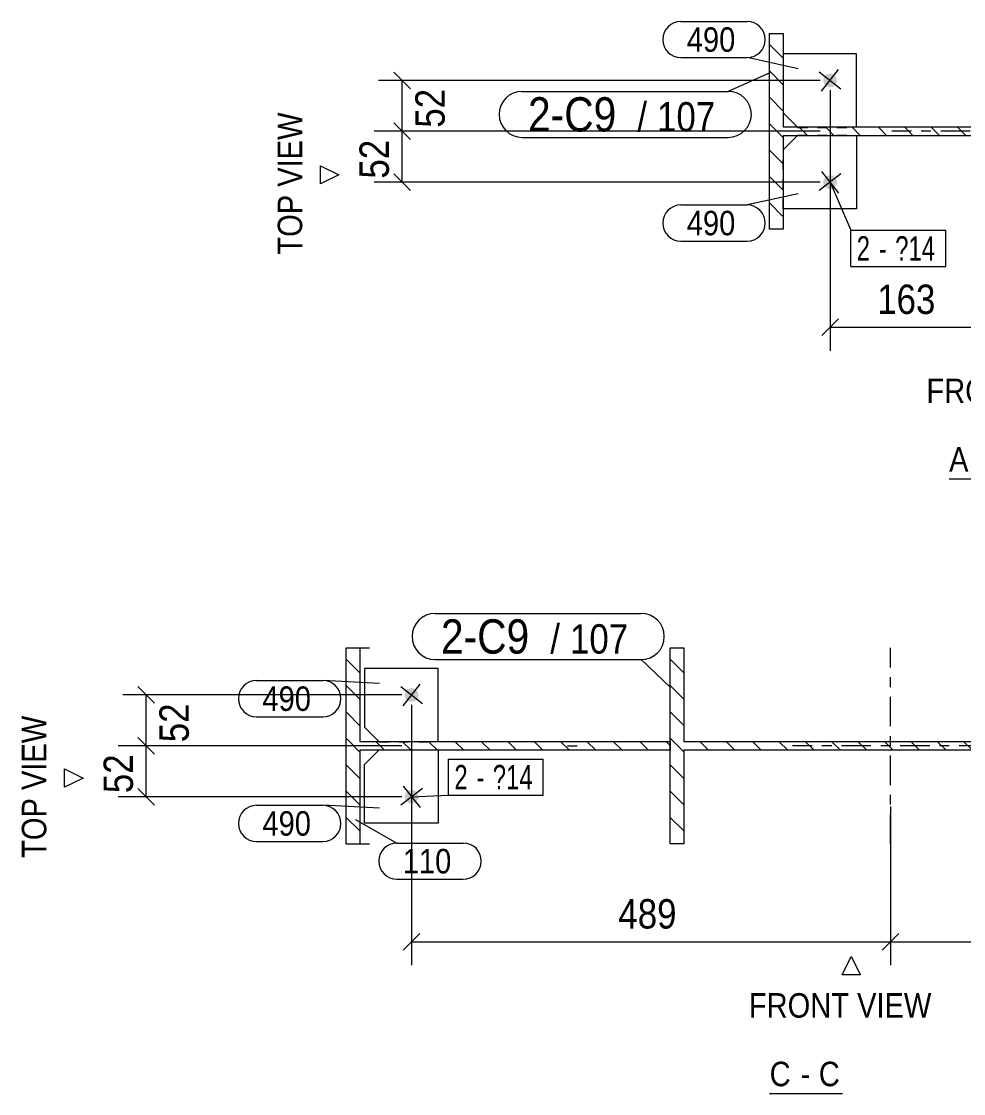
# Model space of a CAD drawing. Header units: millimetres. Extents: x 2 to 579, y 1 to 825.
# Drawn here: x 390.5 to 486.7, y 452.4 to 561.9 of the extents above; entities that cross this region are included whole.
import ezdxf

# ---------------------------------------------------------------- set-up
doc = ezdxf.new("R2010")
doc.units = ezdxf.units.MM
for name, pattern in [('XKITLINE00', [0]), ('XKITLINE01', [4, 1, -1, 1, -1]), ('XKITLINE03', [6, 3, -1, 1, -1])]:
    doc.linetypes.add(name, pattern=pattern)
for name, color, linetype, lineweight in [('Bolt', 3, 'Continuous', 0), ('BoltMark', 7, 'Continuous', 0), ('Dimensions', 7, 'Continuous', 0), ('OtherObjectType', 7, 'Continuous', 0), ('Part', 2, 'Continuous', 0), ('PartMark', 7, 'Continuous', 0)]:
    doc.layers.add(name, color=color, linetype=linetype, lineweight=lineweight)
doc.styles.add('ARIAL', font='ARIAL.TTF')
doc.styles.add('ARIAL_NARROW', font='ARIALN.TTF')

# ---------------------------------------------------------------- blocks, each defined once
blk = doc.blocks.new('*A5')
at = {"layer": 'Part', "color": 7, "linetype": 'XKITLINE00', "lineweight": 0}
for p, q in [((511.86, 560.3), (511.52, 560.65)), ((468.26, 558.11), (466.86, 559.51)), ((511.86, 557.61), (510.46, 559.01)), ((468.26, 555.41), (466.86, 556.81)), ((511.86, 554.92), (510.46, 556.32)), ((468.26, 552.72), (466.86, 554.12)), ((511.86, 552.22), (510.46, 553.62)), ((468.26, 550.02), (466.86, 551.42)), ((470.78, 550.2), (469.88, 551.1)), ((473.48, 550.2), (472.58, 551.1)), ((476.17, 550.2), (475.27, 551.1)), ((478.86, 550.2), (477.96, 551.1)), ((481.56, 550.2), (480.66, 551.1)), ((484.25, 550.2), (483.35, 551.1)), ((486.95, 550.2), (486.05, 551.1)), ((489.64, 550.2), (488.74, 551.1)), ((492.33, 550.2), (491.43, 551.1)), ((495.03, 550.2), (494.13, 551.1)), ((497.72, 550.2), (496.82, 551.1)), ((500.42, 550.2), (499.52, 551.1)), ((503.11, 550.2), (502.21, 551.1)), ((505.8, 550.2), (504.9, 551.1)), ((508.5, 550.2), (507.6, 551.1)), ((511.86, 549.53), (510.29, 551.1)), ((468.26, 547.33), (466.86, 548.73)), ((511.86, 546.83), (510.46, 548.23)), ((468.26, 544.64), (466.86, 546.04)), ((511.86, 544.14), (510.46, 545.54)), ((468.21, 541.99), (466.86, 543.34)), ((468.26, 541.94), (468.21, 541.99)), ((511.86, 541.45), (510.46, 542.85)), ((466.86, 540.65), (466.86, 540.65)), ((466.86, 540.65), (466.86, 540.65))]:
    blk.add_line(p, q, dxfattribs=at)
blk = doc.blocks.new('*A6')
at = {"layer": 'Part', "color": 7, "linetype": 'XKITLINE00', "lineweight": 0}
for p, q in [((501.73, 497.56), (501.39, 497.9)), ((458.13, 495.36), (456.73, 496.76)), ((501.73, 494.86), (500.33, 496.26)), ((458.13, 492.66), (456.73, 494.06)), ((501.73, 492.17), (500.33, 493.57)), ((458.13, 489.97), (456.73, 491.37)), ((501.73, 489.47), (500.33, 490.87)), ((458.13, 487.28), (456.73, 488.68)), ((460.65, 487.45), (459.75, 488.35)), ((463.34, 487.45), (462.44, 488.35)), ((466.04, 487.45), (465.14, 488.35)), ((468.73, 487.45), (467.83, 488.35)), ((471.43, 487.45), (470.53, 488.35)), ((474.12, 487.45), (473.22, 488.35)), ((476.81, 487.45), (475.91, 488.35)), ((479.51, 487.45), (478.61, 488.35)), ((482.2, 487.45), (481.3, 488.35)), ((484.9, 487.45), (484, 488.35)), ((487.59, 487.45), (486.69, 488.35)), ((490.28, 487.45), (489.38, 488.35)), ((492.98, 487.45), (492.08, 488.35)), ((495.67, 487.45), (494.77, 488.35)), ((498.37, 487.45), (497.47, 488.35)), ((501.73, 486.78), (500.16, 488.35)), ((458.13, 484.58), (456.73, 485.98)), ((501.73, 484.09), (500.33, 485.49)), ((458.13, 481.89), (456.73, 483.29)), ((501.73, 481.39), (500.33, 482.79)), ((458.08, 479.25), (456.73, 480.59)), ((501.73, 478.7), (500.33, 480.1)), ((458.13, 479.19), (458.08, 479.25)), ((456.73, 477.9), (456.73, 477.9)), ((456.73, 477.9), (456.73, 477.9))]:
    blk.add_line(p, q, dxfattribs=at)
blk = doc.blocks.new('*A7')
at = {"layer": 'Part', "color": 7, "linetype": 'XKITLINE00', "lineweight": 0}
for p, q in [((425.06, 495.35), (423.66, 496.76)), ((425.06, 492.66), (423.66, 494.06)), ((425.06, 489.96), (423.66, 491.37)), ((425.06, 487.27), (423.66, 488.68)), ((427.58, 487.45), (426.68, 488.35)), ((430.27, 487.45), (429.37, 488.35)), ((432.97, 487.45), (432.07, 488.35)), ((435.66, 487.45), (434.76, 488.35)), ((438.35, 487.45), (437.45, 488.35)), ((441.05, 487.45), (440.15, 488.35)), ((443.74, 487.45), (442.84, 488.35)), ((446.44, 487.45), (445.54, 488.35)), ((449.13, 487.45), (448.23, 488.35)), ((451.82, 487.45), (450.92, 488.35)), ((454.52, 487.45), (453.62, 488.35)), ((456.73, 487.93), (456.31, 488.35)), ((425.06, 484.57), (423.66, 485.98)), ((425.06, 481.88), (423.66, 483.29)), ((425, 479.25), (423.66, 480.59)), ((425.06, 479.19), (425, 479.25))]:
    blk.add_line(p, q, dxfattribs=at)
blk = doc.blocks.new('*A104')
at = {"layer": 'Bolt'}
blk.add_hatch(color=3, dxfattribs=at).paths.add_polyline_path([(472.53, 556.3), (472.55, 556.33), (472.58, 556.35), (472.6, 556.38), (472.63, 556.4), (472.66, 556.42), (472.69, 556.44), (472.72, 556.46), (472.75, 556.47), (472.78, 556.49), (472.81, 556.5), (472.84, 556.51), (472.87, 556.52), (472.91, 556.53), (472.94, 556.54), (472.97, 556.54), (473.01, 556.55), (473.04, 556.55), (473.08, 556.55), (473.11, 556.55), (473.15, 556.54), (473.18, 556.54), (473.21, 556.53), (473.25, 556.52), (473.28, 556.51), (473.31, 556.5), (473.34, 556.49), (473.38, 556.47), (473.41, 556.46), (473.43, 556.44), (473.46, 556.42), (473.49, 556.4), (473.52, 556.38), (473.54, 556.35), (473.57, 556.33), (473.59, 556.31), (473.61, 556.28), (473.63, 556.25), (473.65, 556.22), (473.67, 556.19), (473.69, 556.16), (473.7, 556.13), (473.71, 556.1), (473.73, 556.07), (473.74, 556.03), (473.74, 556), (473.75, 555.97), (473.76, 555.93), (473.76, 555.9), (473.76, 555.87), (473.76, 555.83), (473.76, 555.8), (473.76, 555.76), (473.75, 555.73), (473.74, 555.69), (473.74, 555.66), (473.73, 555.63), (473.71, 555.6), (473.7, 555.56), (473.69, 555.53), (473.67, 555.5), (473.65, 555.47), (473.63, 555.45), (473.61, 555.42), (473.59, 555.39), (473.57, 555.37), (473.54, 555.34), (473.52, 555.32), (473.49, 555.3), (473.47, 555.28), (473.44, 555.26), (473.41, 555.24), (473.38, 555.22), (473.35, 555.21), (473.31, 555.19), (473.28, 555.18), (473.25, 555.17), (473.22, 555.16), (473.18, 555.16), (473.15, 555.15), (473.11, 555.15), (473.08, 555.15), (473.05, 555.15), (473.01, 555.15), (472.98, 555.15), (472.94, 555.16), (472.91, 555.16), (472.88, 555.17), (472.84, 555.18), (472.81, 555.19), (472.78, 555.21), (472.75, 555.22), (472.72, 555.24), (472.69, 555.26), (472.66, 555.27), (472.63, 555.29), (472.61, 555.32), (472.58, 555.34), (472.56, 555.36), (472.53, 555.39), (472.51, 555.42), (472.49, 555.44), (472.47, 555.47), (472.45, 555.5), (472.44, 555.53), (472.42, 555.56), (472.41, 555.59), (472.4, 555.63), (472.39, 555.66), (472.38, 555.69), (472.37, 555.73), (472.37, 555.76), (472.36, 555.79), (472.36, 555.83), (472.36, 555.86), (472.36, 555.9), (472.37, 555.93), (472.37, 555.97), (472.38, 556), (472.39, 556.03), (472.4, 556.07), (472.41, 556.1), (472.42, 556.13), (472.44, 556.16), (472.45, 556.19), (472.47, 556.22), (472.49, 556.25), (472.51, 556.28)], flags=17)
at = {"layer": 'Bolt', "color": 3, "linetype": 'XKITLINE00', "lineweight": 0}
for p, q in [((471.96, 556.71), (474.17, 554.99)), ((472.2, 554.74), (473.92, 556.95))]:
    blk.add_line(p, q, dxfattribs=at)
blk = doc.blocks.new('*A105')
at = {"layer": 'Bolt'}
blk.add_hatch(color=3, dxfattribs=at).paths.add_polyline_path([(473.63, 545.85), (473.65, 545.82), (473.67, 545.79), (473.69, 545.76), (473.7, 545.73), (473.71, 545.7), (473.73, 545.67), (473.74, 545.63), (473.74, 545.6), (473.75, 545.57), (473.76, 545.53), (473.76, 545.5), (473.76, 545.46), (473.76, 545.43), (473.76, 545.39), (473.76, 545.36), (473.75, 545.33), (473.74, 545.29), (473.74, 545.26), (473.73, 545.23), (473.71, 545.19), (473.7, 545.16), (473.69, 545.13), (473.67, 545.1), (473.65, 545.07), (473.63, 545.04), (473.61, 545.02), (473.59, 544.99), (473.57, 544.96), (473.54, 544.94), (473.52, 544.92), (473.49, 544.89), (473.46, 544.87), (473.43, 544.86), (473.41, 544.84), (473.38, 544.82), (473.34, 544.81), (473.31, 544.79), (473.28, 544.78), (473.25, 544.77), (473.21, 544.76), (473.18, 544.76), (473.15, 544.75), (473.11, 544.75), (473.08, 544.75), (473.04, 544.75), (473.01, 544.75), (472.97, 544.75), (472.94, 544.76), (472.91, 544.76), (472.87, 544.77), (472.84, 544.78), (472.81, 544.79), (472.78, 544.81), (472.75, 544.82), (472.72, 544.84), (472.69, 544.86), (472.66, 544.88), (472.63, 544.9), (472.6, 544.92), (472.58, 544.94), (472.55, 544.97), (472.53, 544.99), (472.51, 545.02), (472.49, 545.05), (472.47, 545.07), (472.45, 545.1), (472.44, 545.13), (472.42, 545.16), (472.41, 545.2), (472.4, 545.23), (472.39, 545.26), (472.38, 545.29), (472.37, 545.33), (472.37, 545.36), (472.36, 545.4), (472.36, 545.43), (472.36, 545.47), (472.36, 545.5), (472.37, 545.53), (472.37, 545.57), (472.38, 545.6), (472.39, 545.63), (472.4, 545.67), (472.41, 545.7), (472.42, 545.73), (472.44, 545.76), (472.45, 545.79), (472.47, 545.82), (472.49, 545.85), (472.51, 545.88), (472.53, 545.91), (472.56, 545.93), (472.58, 545.95), (472.61, 545.98), (472.63, 546), (472.66, 546.02), (472.69, 546.04), (472.72, 546.06), (472.75, 546.07), (472.78, 546.09), (472.81, 546.1), (472.84, 546.11), (472.88, 546.12), (472.91, 546.13), (472.94, 546.14), (472.98, 546.14), (473.01, 546.15), (473.05, 546.15), (473.08, 546.15), (473.11, 546.15), (473.15, 546.14), (473.18, 546.14), (473.22, 546.13), (473.25, 546.12), (473.28, 546.11), (473.31, 546.1), (473.35, 546.09), (473.38, 546.07), (473.41, 546.06), (473.44, 546.04), (473.47, 546.02), (473.49, 546), (473.52, 545.98), (473.54, 545.95), (473.57, 545.93), (473.59, 545.9), (473.61, 545.88)], flags=17)
at = {"layer": 'Bolt', "color": 3, "linetype": 'XKITLINE00', "lineweight": 0}
for p, q in [((474.17, 546.31), (471.96, 544.59)), ((472.2, 546.55), (473.92, 544.34))]:
    blk.add_line(p, q, dxfattribs=at)
blk = doc.blocks.new('*A106')
at = {"layer": 'Part', "color": 2, "linetype": 'XKITLINE00', "lineweight": 0}
for p, q in [((466.86, 540.65), (466.86, 560.65)), ((466.86, 560.65), (468.26, 560.65)), ((468.26, 560.65), (468.26, 551.1)), ((510.46, 551.1), (510.46, 560.65)), ((510.46, 560.65), (511.86, 560.65)), ((511.86, 560.65), (511.86, 540.65)), ((468.26, 551.1), (510.46, 551.1)), ((510.46, 550.2), (468.26, 550.2)), ((468.26, 550.2), (468.26, 540.65)), ((510.46, 540.65), (510.46, 550.2)), ((468.26, 540.65), (466.86, 540.65)), ((511.86, 540.65), (510.46, 540.65))]:
    blk.add_line(p, q, dxfattribs=at)
at = {"layer": 'Part', "color": 7, "linetype": 'XKITLINE03', "lineweight": 0}
for p, q in [((489.36, 540.65), (489.36, 560.65)), ((499.36, 550.65), (479.36, 550.65))]:
    blk.add_line(p, q, dxfattribs=at)
blk = doc.blocks.new('*A108')
at = {"layer": 'Part', "color": 2, "linetype": 'XKITLINE00', "lineweight": 0}
for p, q in [((475.76, 558.55), (468.26, 558.55)), ((475.76, 551.1), (475.76, 558.55)), ((468.26, 552.55), (469.71, 551.1))]:
    blk.add_line(p, q, dxfattribs=at)
at = {"layer": 'Part', "color": 7, "linetype": 'XKITLINE01', "lineweight": 0}
for p, q in [((468.26, 558.55), (468.26, 552.55)), ((469.71, 551.1), (469.76, 551.05)), ((469.71, 551.1), (469.76, 551.05)), ((469.76, 551.05), (475.76, 551.05)), ((475.76, 551.05), (475.76, 551.1)), ((475.76, 551.05), (475.76, 551.1))]:
    blk.add_line(p, q, dxfattribs=at)
blk = doc.blocks.new('*A110')
at = {"layer": 'Part', "color": 2, "linetype": 'XKITLINE00', "lineweight": 0}
for p, q in [((468.26, 548.75), (469.71, 550.2)), ((475.76, 550.2), (475.76, 542.75)), ((475.76, 542.75), (468.26, 542.75))]:
    blk.add_line(p, q, dxfattribs=at)
at = {"layer": 'Part', "color": 7, "linetype": 'XKITLINE01', "lineweight": 0}
for p, q in [((469.76, 550.25), (469.71, 550.2)), ((469.71, 550.2), (469.76, 550.25)), ((469.76, 550.25), (475.76, 550.25)), ((475.76, 550.25), (475.76, 550.2)), ((475.76, 550.2), (475.76, 550.25)), ((468.26, 542.75), (468.26, 548.75))]:
    blk.add_line(p, q, dxfattribs=at)
blk = doc.blocks.new('*A111')
at = {"layer": 'Bolt'}
blk.add_hatch(color=3, dxfattribs=at).paths.add_polyline_path([(430.9, 483.1), (430.92, 483.07), (430.94, 483.04), (430.95, 483.01), (430.97, 482.98), (430.98, 482.95), (430.99, 482.92), (431, 482.88), (431.01, 482.85), (431.02, 482.82), (431.02, 482.78), (431.03, 482.75), (431.03, 482.71), (431.03, 482.68), (431.03, 482.65), (431.02, 482.61), (431.02, 482.58), (431.01, 482.54), (431, 482.51), (430.99, 482.48), (430.98, 482.45), (430.97, 482.41), (430.95, 482.38), (430.94, 482.35), (430.92, 482.32), (430.9, 482.29), (430.88, 482.27), (430.86, 482.24), (430.83, 482.22), (430.81, 482.19), (430.78, 482.17), (430.76, 482.15), (430.73, 482.13), (430.7, 482.11), (430.67, 482.09), (430.64, 482.07), (430.61, 482.06), (430.58, 482.05), (430.55, 482.03), (430.51, 482.02), (430.48, 482.02), (430.45, 482.01), (430.41, 482), (430.38, 482), (430.34, 482), (430.31, 482), (430.27, 482), (430.24, 482), (430.21, 482.01), (430.17, 482.02), (430.14, 482.02), (430.11, 482.03), (430.07, 482.05), (430.04, 482.06), (430.01, 482.07), (429.98, 482.09), (429.95, 482.11), (429.92, 482.13), (429.9, 482.15), (429.87, 482.17), (429.84, 482.19), (429.82, 482.22), (429.8, 482.24), (429.77, 482.27), (429.75, 482.3), (429.74, 482.33), (429.72, 482.35), (429.7, 482.39), (429.69, 482.42), (429.67, 482.45), (429.66, 482.48), (429.65, 482.51), (429.64, 482.55), (429.64, 482.58), (429.63, 482.61), (429.63, 482.65), (429.63, 482.68), (429.63, 482.72), (429.63, 482.75), (429.63, 482.79), (429.64, 482.82), (429.64, 482.85), (429.65, 482.89), (429.66, 482.92), (429.67, 482.95), (429.69, 482.98), (429.7, 483.01), (429.72, 483.05), (429.74, 483.07), (429.76, 483.1), (429.78, 483.13), (429.8, 483.16), (429.82, 483.18), (429.85, 483.21), (429.87, 483.23), (429.9, 483.25), (429.93, 483.27), (429.95, 483.29), (429.98, 483.31), (430.01, 483.32), (430.04, 483.34), (430.08, 483.35), (430.11, 483.36), (430.14, 483.37), (430.18, 483.38), (430.21, 483.39), (430.24, 483.39), (430.28, 483.4), (430.31, 483.4), (430.35, 483.4), (430.38, 483.4), (430.41, 483.39), (430.45, 483.39), (430.48, 483.38), (430.52, 483.37), (430.55, 483.36), (430.58, 483.35), (430.61, 483.34), (430.64, 483.32), (430.67, 483.31), (430.7, 483.29), (430.73, 483.27), (430.76, 483.25), (430.79, 483.23), (430.81, 483.21), (430.84, 483.18), (430.86, 483.16), (430.88, 483.13)], flags=17)
at = {"layer": 'Bolt', "color": 3, "linetype": 'XKITLINE00', "lineweight": 0}
for p, q in [((431.43, 483.56), (429.22, 481.84)), ((429.47, 483.8), (431.19, 481.59))]:
    blk.add_line(p, q, dxfattribs=at)
blk = doc.blocks.new('*A113')
at = {"layer": 'Bolt'}
blk.add_hatch(color=3, dxfattribs=at).paths.add_polyline_path([(429.8, 493.56), (429.82, 493.58), (429.84, 493.61), (429.87, 493.63), (429.9, 493.65), (429.92, 493.67), (429.95, 493.69), (429.98, 493.71), (430.01, 493.72), (430.04, 493.74), (430.07, 493.75), (430.11, 493.76), (430.14, 493.77), (430.17, 493.78), (430.21, 493.79), (430.24, 493.79), (430.27, 493.8), (430.31, 493.8), (430.34, 493.8), (430.38, 493.8), (430.41, 493.79), (430.45, 493.79), (430.48, 493.78), (430.51, 493.77), (430.55, 493.76), (430.58, 493.75), (430.61, 493.74), (430.64, 493.72), (430.67, 493.71), (430.7, 493.69), (430.73, 493.67), (430.76, 493.65), (430.78, 493.63), (430.81, 493.61), (430.83, 493.58), (430.86, 493.56), (430.88, 493.53), (430.9, 493.5), (430.92, 493.47), (430.94, 493.45), (430.95, 493.41), (430.97, 493.38), (430.98, 493.35), (430.99, 493.32), (431, 493.29), (431.01, 493.25), (431.02, 493.22), (431.02, 493.19), (431.03, 493.15), (431.03, 493.12), (431.03, 493.08), (431.03, 493.05), (431.02, 493.01), (431.02, 492.98), (431.01, 492.95), (431, 492.91), (430.99, 492.88), (430.98, 492.85), (430.97, 492.82), (430.95, 492.79), (430.94, 492.75), (430.92, 492.73), (430.9, 492.7), (430.88, 492.67), (430.86, 492.64), (430.84, 492.62), (430.81, 492.59), (430.79, 492.57), (430.76, 492.55), (430.73, 492.53), (430.7, 492.51), (430.67, 492.49), (430.64, 492.47), (430.61, 492.46), (430.58, 492.45), (430.55, 492.43), (430.52, 492.42), (430.48, 492.42), (430.45, 492.41), (430.41, 492.4), (430.38, 492.4), (430.35, 492.4), (430.31, 492.4), (430.28, 492.4), (430.24, 492.4), (430.21, 492.41), (430.18, 492.42), (430.14, 492.42), (430.11, 492.43), (430.08, 492.45), (430.04, 492.46), (430.01, 492.47), (429.98, 492.49), (429.95, 492.51), (429.93, 492.53), (429.9, 492.55), (429.87, 492.57), (429.85, 492.59), (429.82, 492.62), (429.8, 492.64), (429.78, 492.67), (429.76, 492.69), (429.74, 492.72), (429.72, 492.75), (429.7, 492.78), (429.69, 492.81), (429.67, 492.85), (429.66, 492.88), (429.65, 492.91), (429.64, 492.94), (429.64, 492.98), (429.63, 493.01), (429.63, 493.05), (429.63, 493.08), (429.63, 493.11), (429.63, 493.15), (429.63, 493.18), (429.64, 493.22), (429.64, 493.25), (429.65, 493.28), (429.66, 493.32), (429.67, 493.35), (429.69, 493.38), (429.7, 493.41), (429.72, 493.44), (429.74, 493.47), (429.75, 493.5), (429.77, 493.53)], flags=17)
at = {"layer": 'Bolt', "color": 3, "linetype": 'XKITLINE00', "lineweight": 0}
for p, q in [((429.22, 493.96), (431.43, 492.24)), ((429.47, 491.99), (431.19, 494.2))]:
    blk.add_line(p, q, dxfattribs=at)
blk = doc.blocks.new('*A114')
at = {"layer": 'Part', "color": 2, "linetype": 'XKITLINE00', "lineweight": 0}
for p, q in [((456.73, 477.9), (456.73, 497.9)), ((456.73, 497.9), (458.13, 497.9)), ((458.13, 497.9), (458.13, 488.35)), ((500.33, 488.35), (500.33, 497.9)), ((500.33, 497.9), (501.73, 497.9)), ((501.73, 497.9), (501.73, 477.9)), ((458.13, 488.35), (500.33, 488.35)), ((500.33, 487.45), (458.13, 487.45)), ((458.13, 487.45), (458.13, 477.9)), ((500.33, 477.9), (500.33, 487.45)), ((458.13, 477.9), (456.73, 477.9)), ((501.73, 477.9), (500.33, 477.9))]:
    blk.add_line(p, q, dxfattribs=at)
at = {"layer": 'Part', "color": 7, "linetype": 'XKITLINE03', "lineweight": 0}
for p, q in [((479.23, 477.9), (479.23, 497.9)), ((489.23, 487.9), (469.23, 487.9))]:
    blk.add_line(p, q, dxfattribs=at)
blk = doc.blocks.new('*A115')
at = {"layer": 'Part', "color": 2, "linetype": 'XKITLINE00', "lineweight": 0}
for p, q in [((423.66, 477.9), (423.66, 497.9)), ((423.66, 497.9), (426.03, 497.9)), ((425.06, 497.9), (425.06, 488.35)), ((425.06, 488.35), (456.73, 488.35)), ((456.73, 488.35), (456.73, 487.45)), ((456.73, 487.45), (425.06, 487.45)), ((425.06, 487.45), (425.06, 477.9)), ((423.66, 477.9), (426.03, 477.9))]:
    blk.add_line(p, q, dxfattribs=at)
at = {"layer": 'Part', "color": 7, "linetype": 'XKITLINE03', "lineweight": 0}
blk.add_line((446.26, 487.9), (447.22, 487.9), dxfattribs=at)
blk = doc.blocks.new('*A116')
at = {"layer": 'Part', "color": 2, "linetype": 'XKITLINE00', "lineweight": 0}
for p, q in [((425.53, 486), (426.98, 487.45)), ((433.03, 487.45), (433.03, 480)), ((425.53, 480), (425.53, 486)), ((433.03, 480), (425.53, 480))]:
    blk.add_line(p, q, dxfattribs=at)
at = {"layer": 'Part', "color": 7, "linetype": 'XKITLINE01', "lineweight": 0}
for p, q in [((427.03, 487.5), (426.98, 487.45)), ((426.98, 487.45), (427.03, 487.5)), ((427.03, 487.5), (433.03, 487.5)), ((433.03, 487.5), (433.03, 487.45)), ((433.03, 487.45), (433.03, 487.5))]:
    blk.add_line(p, q, dxfattribs=at)
blk = doc.blocks.new('*A118')
at = {"layer": 'Part', "color": 2, "linetype": 'XKITLINE00', "lineweight": 0}
for p, q in [((425.53, 495.8), (425.53, 489.8)), ((433.03, 495.8), (425.53, 495.8)), ((433.03, 488.35), (433.03, 495.8)), ((425.53, 489.8), (426.98, 488.35))]:
    blk.add_line(p, q, dxfattribs=at)
at = {"layer": 'Part', "color": 7, "linetype": 'XKITLINE01', "lineweight": 0}
for p, q in [((426.98, 488.35), (427.03, 488.3)), ((426.98, 488.35), (427.03, 488.3)), ((427.03, 488.3), (433.03, 488.3)), ((433.03, 488.3), (433.03, 488.35)), ((433.03, 488.3), (433.03, 488.35))]:
    blk.add_line(p, q, dxfattribs=at)
blk = doc.blocks.new('*A261')
at = {"layer": 'Dimensions', "color": 7, "linetype": 'XKITLINE00', "lineweight": 0}
for p, q in [((473.06, 554.85), (473.06, 528.25)), ((489.36, 544.45), (489.36, 528.25)), ((473.91, 531.5), (472.21, 529.8)), ((490.21, 531.5), (488.51, 529.8)), ((473.06, 530.65), (489.36, 530.65))]:
    blk.add_line(p, q, dxfattribs=at)
at = {"layer": 'Dimensions', "color": 3}
for p in [(473.06, 530.65), (489.36, 530.65)]:
    blk.add_point(p, dxfattribs=at)
at = {"layer": 'Dimensions', "color": 3, "style": 'ARIAL', "width": 0.85}
blk.add_text('163', height=3, dxfattribs=at).set_placement((477.87, 532))
blk = doc.blocks.new('*A264')
at = {"layer": 'Dimensions', "color": 7, "linetype": 'XKITLINE00', "lineweight": 0}
for p, q in [((472.06, 550.65), (426.51, 550.65)), ((428.51, 551.5), (430.21, 549.8)), ((429.36, 545.45), (429.36, 550.65)), ((428.51, 546.3), (430.21, 544.6)), ((472.06, 545.45), (426.51, 545.45))]:
    blk.add_line(p, q, dxfattribs=at)
at = {"layer": 'Dimensions', "color": 3}
for p in [(429.36, 550.65), (429.36, 545.45)]:
    blk.add_point(p, dxfattribs=at)
at = {"layer": 'Dimensions', "color": 3, "style": 'ARIAL', "width": 0.85}
blk.add_text('52', height=3, rotation=90.0002, dxfattribs=at).set_placement((428.01, 545.82))
blk = doc.blocks.new('*A265')
at = {"layer": 'Dimensions', "color": 7, "linetype": 'XKITLINE00', "lineweight": 0}
for p, q in [((428.51, 556.7), (430.21, 555)), ((472.06, 555.85), (426.96, 555.85)), ((429.36, 550.65), (429.36, 555.85)), ((472.06, 550.65), (426.96, 550.65)), ((428.51, 551.5), (430.21, 549.8))]:
    blk.add_line(p, q, dxfattribs=at)
at = {"layer": 'Dimensions', "color": 3}
for p in [(429.36, 555.85), (429.36, 550.65)]:
    blk.add_point(p, dxfattribs=at)
at = {"layer": 'Dimensions', "color": 3, "style": 'ARIAL', "width": 0.85}
blk.add_text('52', height=3, rotation=90.0002, dxfattribs=at).set_placement((433.71, 551.02))
blk = doc.blocks.new('*A269')
at = {"layer": 'BoltMark', "color": 7, "linetype": 'XKITLINE00', "lineweight": 0}
for p, q in [((473.06, 545.45), (475.18, 540.54)), ((475.18, 540.54), (484.87, 540.54)), ((475.18, 536.84), (475.18, 540.54)), ((484.87, 536.84), (484.87, 540.54)), ((475.18, 536.84), (484.87, 536.84))]:
    blk.add_line(p, q, dxfattribs=at)
at = {"layer": 'BoltMark', "color": 3, "style": 'ARIAL_NARROW', "width": 0.85}
for s, p in [('2', (475.78, 537.44)), ('?14', (479.71, 537.44)), ('-', (478.05, 537.44))]:
    blk.add_text(s, height=2.5, dxfattribs=at).set_placement(p)
blk = doc.blocks.new('*A271')
at = {"layer": 'PartMark', "color": 7, "linetype": 'XKITLINE00', "lineweight": 0}
for p, q in [((469.79, 544.28), (464.59, 543.13)), ((457.83, 543.13), (464.59, 543.13)), ((457.83, 539.43), (464.59, 539.43))]:
    blk.add_line(p, q, dxfattribs=at)
for centre, start, end in [((457.83, 541.28), 90, 270), ((464.59, 541.28), 270, 90)]:
    blk.add_arc(centre, 1.85, start, end, dxfattribs=at)
at = {"layer": 'PartMark', "color": 3, "style": 'ARIAL', "width": 0.85}
blk.add_text('490', height=2.5, dxfattribs=at).set_placement((458.43, 540.03))
blk = doc.blocks.new('*A273')
at = {"layer": 'PartMark', "color": 7, "linetype": 'XKITLINE00', "lineweight": 0}
for p, q in [((457.83, 561.87), (464.59, 561.87)), ((457.83, 558.17), (464.59, 558.17)), ((469.79, 557.02), (464.59, 558.17))]:
    blk.add_line(p, q, dxfattribs=at)
for centre, start, end in [((457.83, 560.02), 90, 270), ((464.59, 560.02), 270, 90)]:
    blk.add_arc(centre, 1.85, start, end, dxfattribs=at)
at = {"layer": 'PartMark', "color": 3, "style": 'ARIAL', "width": 0.85}
blk.add_text('490', height=2.5, dxfattribs=at).set_placement((458.43, 558.77))
blk = doc.blocks.new('*A275')
at = {"layer": 'PartMark', "color": 7, "linetype": 'XKITLINE00', "lineweight": 0}
for p, q in [((466.91, 556.62), (462.67, 554.73)), ((441.62, 554.73), (462.67, 554.73)), ((441.62, 550.03), (462.67, 550.03))]:
    blk.add_line(p, q, dxfattribs=at)
for centre, start, end in [((441.62, 552.38), 90, 270), ((462.67, 552.38), 270, 90)]:
    blk.add_arc(centre, 2.35, start, end, dxfattribs=at)
at = {"layer": 'PartMark', "color": 1, "style": 'ARIAL', "width": 0.85}
blk.add_text('2-C9', height=3.5, dxfattribs=at).set_placement((442.22, 550.63))
at = {"layer": 'PartMark', "color": 3, "style": 'ARIAL', "width": 0.85}
for s, p in [('/', (453.38, 550.63)), ('107', (455.39, 550.63))]:
    blk.add_text(s, height=3, dxfattribs=at).set_placement(p)
blk = doc.blocks.new('*A276')
at = {"layer": 'OtherObjectType', "color": 7, "linetype": 'XKITLINE00', "lineweight": 0}
for p, q in [((421.04, 545.27), (421.04, 547.14)), ((421.04, 547.14), (422.91, 546.21)), ((422.91, 546.21), (421.04, 545.27)), ((422.91, 546.21), (422.91, 546.21)), ((492.42, 527.27), (493.36, 529.15)), ((493.36, 529.15), (494.3, 527.27)), ((493.36, 529.15), (493.36, 529.15)), ((494.3, 527.27), (492.42, 527.27)), ((485.21, 515.15), (492.27, 515.15))]:
    blk.add_line(p, q, dxfattribs=at)
at = {"layer": 'OtherObjectType', "color": 7, "style": 'ARIAL', "width": 0.85}
blk.add_text('TOP VIEW', height=2.5, rotation=90, dxfattribs=at).set_placement((419.16, 538.06))
for s, p in [('FRONT VIEW', (482.9, 522.9)), ('A', (485.21, 515.9)), ('A', (490.04, 515.9)), ('-', (488.18, 515.9))]:
    blk.add_text(s, height=2.5, dxfattribs=at).set_placement(p)
blk = doc.blocks.new('*A277')
at = {"layer": 'Dimensions', "color": 7, "linetype": 'XKITLINE00', "lineweight": 0}
for p, q in [((430.33, 492.1), (430.33, 465.5)), ((479.23, 481.7), (479.23, 465.5)), ((431.18, 468.75), (429.48, 467.05)), ((480.08, 468.75), (478.38, 467.05)), ((430.33, 467.9), (479.23, 467.9))]:
    blk.add_line(p, q, dxfattribs=at)
at = {"layer": 'Dimensions', "color": 3}
for p in [(430.33, 467.9), (479.23, 467.9)]:
    blk.add_point(p, dxfattribs=at)
at = {"layer": 'Dimensions', "color": 3, "style": 'ARIAL', "width": 0.85}
blk.add_text('489', height=3, dxfattribs=at).set_placement((451.44, 469.25))
blk = doc.blocks.new('*A278')
at = {"layer": 'Dimensions', "color": 7, "linetype": 'XKITLINE00', "lineweight": 0}
for p, q in [((507.33, 482.9), (507.33, 465.5)), ((479.23, 481.7), (479.23, 465.5)), ((480.08, 468.75), (478.38, 467.05)), ((508.18, 468.75), (506.48, 467.05)), ((479.23, 467.9), (507.33, 467.9))]:
    blk.add_line(p, q, dxfattribs=at)
at = {"layer": 'Dimensions', "color": 3}
for p in [(479.23, 467.9), (507.33, 467.9)]:
    blk.add_point(p, dxfattribs=at)
at = {"layer": 'Dimensions', "color": 3, "style": 'ARIAL', "width": 0.85}
blk.add_text('281', height=3, dxfattribs=at).set_placement((489.94, 469.25))
blk = doc.blocks.new('*A280')
at = {"layer": 'Dimensions', "color": 7, "linetype": 'XKITLINE00', "lineweight": 0}
for p, q in [((402.38, 488.75), (404.08, 487.05)), ((429.33, 487.9), (400.38, 487.9)), ((403.23, 482.7), (403.23, 487.9)), ((402.38, 483.55), (404.08, 481.85)), ((429.33, 482.7), (400.38, 482.7))]:
    blk.add_line(p, q, dxfattribs=at)
at = {"layer": 'Dimensions', "color": 3}
for p in [(403.23, 487.9), (403.23, 482.7)]:
    blk.add_point(p, dxfattribs=at)
at = {"layer": 'Dimensions', "color": 3, "style": 'ARIAL', "width": 0.85}
blk.add_text('52', height=3, rotation=90.0002, dxfattribs=at).set_placement((401.88, 483.07))
blk = doc.blocks.new('*A281')
at = {"layer": 'Dimensions', "color": 7, "linetype": 'XKITLINE00', "lineweight": 0}
for p, q in [((402.38, 493.95), (404.08, 492.25)), ((429.33, 493.1), (400.83, 493.1)), ((403.23, 487.9), (403.23, 493.1)), ((402.38, 488.75), (404.08, 487.05)), ((429.33, 487.9), (400.83, 487.9))]:
    blk.add_line(p, q, dxfattribs=at)
at = {"layer": 'Dimensions', "color": 3}
for p in [(403.23, 493.1), (403.23, 487.9)]:
    blk.add_point(p, dxfattribs=at)
at = {"layer": 'Dimensions', "color": 3, "style": 'ARIAL', "width": 0.85}
blk.add_text('52', height=3, rotation=90.0002, dxfattribs=at).set_placement((407.58, 488.27))
blk = doc.blocks.new('*A286')
at = {"layer": 'BoltMark', "color": 7, "linetype": 'XKITLINE00', "lineweight": 0}
for p, q in [((434.1, 486.55), (443.78, 486.55)), ((434.1, 482.85), (434.1, 486.55)), ((443.78, 482.85), (443.78, 486.55)), ((430.33, 482.7), (434.1, 482.85)), ((434.1, 482.85), (443.78, 482.85))]:
    blk.add_line(p, q, dxfattribs=at)
at = {"layer": 'BoltMark', "color": 3, "style": 'ARIAL_NARROW', "width": 0.85}
for s, p in [('2', (434.7, 483.45)), ('?14', (438.62, 483.45)), ('-', (436.97, 483.45))]:
    blk.add_text(s, height=2.5, dxfattribs=at).set_placement(p)
blk = doc.blocks.new('*A288')
at = {"layer": 'PartMark', "color": 7, "linetype": 'XKITLINE00', "lineweight": 0}
for p, q in [((414.5, 494.57), (421.26, 494.57)), ((427.06, 494.27), (421.26, 494.57)), ((414.5, 490.87), (421.26, 490.87))]:
    blk.add_line(p, q, dxfattribs=at)
for centre, start, end in [((414.5, 492.72), 90, 270), ((421.26, 492.72), 270, 90)]:
    blk.add_arc(centre, 1.85, start, end, dxfattribs=at)
at = {"layer": 'PartMark', "color": 3, "style": 'ARIAL', "width": 0.85}
blk.add_text('490', height=2.5, dxfattribs=at).set_placement((415.1, 491.47))
blk = doc.blocks.new('*A290')
at = {"layer": 'PartMark', "color": 7, "linetype": 'XKITLINE00', "lineweight": 0}
for p, q in [((414.5, 481.83), (421.26, 481.83)), ((427.06, 481.53), (421.26, 481.83)), ((414.5, 478.13), (421.26, 478.13))]:
    blk.add_line(p, q, dxfattribs=at)
for centre, start, end in [((414.5, 479.98), 90, 270), ((421.26, 479.98), 270, 90)]:
    blk.add_arc(centre, 1.85, start, end, dxfattribs=at)
at = {"layer": 'PartMark', "color": 3, "style": 'ARIAL', "width": 0.85}
blk.add_text('490', height=2.5, dxfattribs=at).set_placement((415.1, 478.73))
blk = doc.blocks.new('*A291')
at = {"layer": 'PartMark', "color": 7, "linetype": 'XKITLINE00', "lineweight": 0}
for p, q in [((424.59, 480.38), (428.83, 477.98)), ((428.83, 477.98), (435.6, 477.98)), ((428.83, 474.28), (435.6, 474.28))]:
    blk.add_line(p, q, dxfattribs=at)
for centre, start, end in [((428.83, 476.13), 90, 270), ((435.6, 476.13), 270, 90)]:
    blk.add_arc(centre, 1.85, start, end, dxfattribs=at)
at = {"layer": 'PartMark', "color": 3, "style": 'ARIAL', "width": 0.85}
blk.add_text('110', height=2.5, dxfattribs=at).set_placement((429.43, 474.88))
blk = doc.blocks.new('*A292')
at = {"layer": 'PartMark', "color": 7, "linetype": 'XKITLINE00', "lineweight": 0}
for p, q in [((432.73, 501.42), (453.78, 501.42)), ((432.73, 496.72), (453.78, 496.72)), ((456.78, 493.87), (453.78, 496.72))]:
    blk.add_line(p, q, dxfattribs=at)
for centre, start, end in [((432.73, 499.07), 90, 270), ((453.78, 499.07), 270, 90)]:
    blk.add_arc(centre, 2.35, start, end, dxfattribs=at)
at = {"layer": 'PartMark', "color": 1, "style": 'ARIAL', "width": 0.85}
blk.add_text('2-C9', height=3.5, dxfattribs=at).set_placement((433.33, 497.32))
at = {"layer": 'PartMark', "color": 3, "style": 'ARIAL', "width": 0.85}
for s, p in [('/', (444.49, 497.32)), ('107', (446.5, 497.32))]:
    blk.add_text(s, height=3, dxfattribs=at).set_placement(p)
blk = doc.blocks.new('*A293')
at = {"layer": 'OtherObjectType', "color": 7, "linetype": 'XKITLINE00', "lineweight": 0}
for p, q in [((394.9, 483.67), (394.9, 485.54)), ((394.9, 485.54), (396.78, 484.61)), ((396.78, 484.61), (394.9, 483.67)), ((396.78, 484.61), (396.78, 484.61)), ((474.29, 464.52), (475.23, 466.4)), ((475.23, 466.4), (476.17, 464.52)), ((475.23, 466.4), (475.23, 466.4)), ((476.17, 464.52), (474.29, 464.52)), ((466.89, 452.4), (474.32, 452.4))]:
    blk.add_line(p, q, dxfattribs=at)
at = {"layer": 'OtherObjectType', "color": 7, "style": 'ARIAL', "width": 0.85}
blk.add_text('TOP VIEW', height=2.5, rotation=90, dxfattribs=at).set_placement((393.03, 476.46))
for s, p in [('FRONT VIEW', (464.77, 460.15)), ('C', (466.89, 453.15)), ('C', (471.91, 453.15)), ('-', (470.05, 453.15))]:
    blk.add_text(s, height=2.5, dxfattribs=at).set_placement(p)

msp = doc.modelspace()

# ---------------------------------------------------------------- block references
at = {"lineweight": 0}
for name in ['*A273', '*A5', '*A106', '*A108', '*A265', '*A275', '*A104', '*A261', '*A264', '*A110', '*A105', '*A269', '*A271', '*A292', '*A115', '*A6', '*A114', '*A7', '*A118', '*A281', '*A288', '*A113', '*A277', '*A280', '*A116', '*A286', '*A111', '*A278', '*A290', '*A291']:
    msp.add_blockref(name, (0, 0), dxfattribs=at)
at = {"layer": 'OtherObjectType', "lineweight": 0}
for name in ['*A276', '*A293']:
    msp.add_blockref(name, (0, 0), dxfattribs=at)

doc.saveas('drawing.dxf')
